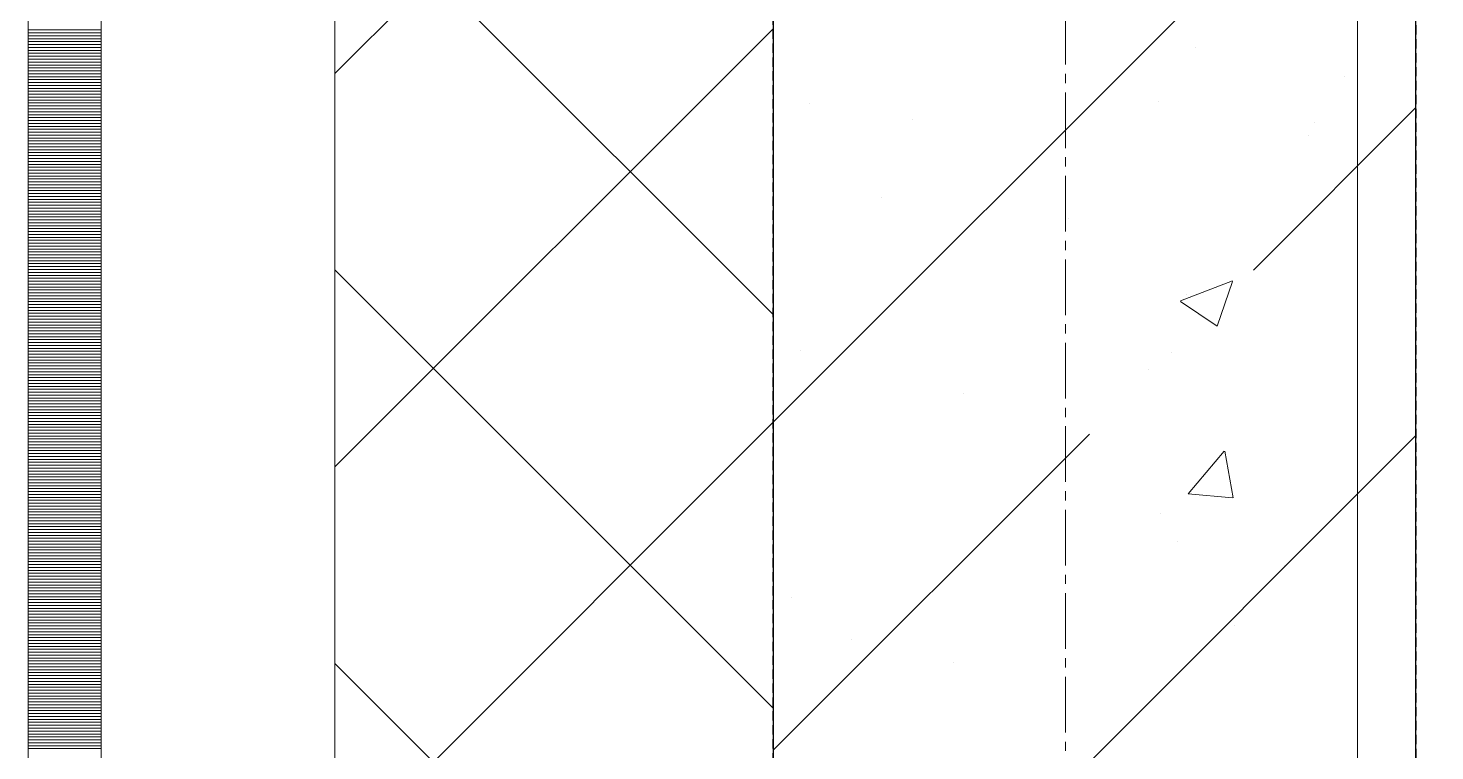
# Model space of a CAD drawing. Header units: millimetres. Extents: x 470010 to 1231400, y -134005 to 421770.
# Drawn here: x 672518.6 to 673000, y -34507.3 to -34259.9 of the extents above; entities that cross this region are included whole.
import ezdxf
from ezdxf.enums import TextEntityAlignment as Align

# ---------------------------------------------------------------- set-up
doc = ezdxf.new("R2010")
doc.units = ezdxf.units.MM
for name, pattern in [('CENTER2', [28.575, 19.05, -3.175, 3.175, -3.175]), ('DASHED', [19.05, 12.7, -6.35]), ('HIDDEN2', [4.7625, 3.175, -1.5875])]:
    doc.linetypes.add(name, pattern=pattern)
doc.layers.get('Defpoints').update_dxf_attribs({"color": 140})
doc.layers.add('АР_Делит', color=120, linetype='Continuous', lineweight=0, plot=False)
for name, color, linetype, lineweight in [('АР_Колонны', 70, 'Continuous', 30), ('АР_Стены ЖБ', 7, 'Continuous', 35), ('АР_Стены ПЕНОблок', 52, 'Continuous', 20), ('АР_Тонкая', 254, 'Continuous', 5), ('АР_Утеплитель', 31, 'Continuous', 0), ('АР_Штриховка', 8, 'Continuous', 0)]:
    doc.layers.add(name, color=color, linetype=linetype, lineweight=lineweight)
doc.layers.add('РД_Оси_100', color=7, linetype='Continuous', lineweight=0, true_color=0x525252)
doc.styles.add('style1', font='ARIALN.TTF')

# ---------------------------------------------------------------- blocks, each defined once
blk = doc.blocks.new('СОШ_2200_АР_ОСИ_М100_28.05.24')
at = {"layer": 'АР_Делит', "color": 251, "linetype": 'DASHED', "true_color": 0x636466}
blk.add_lwpolyline([(114955, 135155), (114955, -355), (93595.036, -355), (93595.036, 13855), (94145, 13855), (94145, 68320), (66055, 68320), (66055, 13857.73), (83455, 13857.73), (83455, -355), (45245, -355), (45245, 13145), (44695, 13145), (44695, 26755), (45245, 26755), (45245, 68320), (20455, 68320), (20455, 26755), (27955, 26755), (27955, 13145), (-355, 13145), (-355, 100855)], dxfattribs=at)
at = {"layer": 'РД_Оси_100', "color": 251, "linetype": 'CENTER2', "true_color": 0x636466}
blk.add_line((0, -6155), (0, 139938.679), dxfattribs=at)
blk = doc.blocks.new('A$C9108343f')
at = {"layer": 'АР_Колонны', "color": 18, "linetype": 'HIDDEN2', "lineweight": 25, "true_color": 0x000000}
for p, q in [((7054.96, 65455), (7054.96, 66355)), ((7274.96, 66355), (7274.96, 65455))]:
    blk.add_line(p, q, dxfattribs=at)
at = {"layer": 'АР_Колонны', "color": 18, "linetype": 'Continuous', "lineweight": 15, "true_color": 0x000000}
for p, q in [((7054.96, 66355), (7054.96, 65455)), ((7054.96, 66355), (7054.96, 65455)), ((7274.96, 65455), (7274.96, 66355)), ((7274.96, 65455), (7274.96, 66355))]:
    blk.add_line(p, q, dxfattribs=at)
at = {"layer": 'АР_Стены ЖБ', "color": 18, "linetype": 'Continuous', "lineweight": 30, "true_color": 0x000000}
for p, q in [((7054.96, 66355), (7054.96, 65455)), ((7274.96, 65455), (7274.96, 66355))]:
    blk.add_line(p, q, dxfattribs=at)
at = {"layer": 'АР_Стены ПЕНОблок', "color": 18, "linetype": 'Continuous', "lineweight": 20, "true_color": 0x000000}
for p, q in [((7054.96, 97555), (7054.96, 21355)), ((7254.96, 21355), (7254.96, 97555))]:
    blk.add_line(p, q, dxfattribs=at)
at = {"layer": 'АР_Тонкая', "color": 18, "linetype": 'Continuous', "lineweight": 5, "true_color": 0x000000}
for p, q in [((6799.96, 97555), (6799.96, 21355)), ((6824.96, 97555), (6824.96, 21355)), ((6824.96, 21355), (6824.96, 97555)), ((6904.96, 21355), (6904.96, 97555))]:
    blk.add_line(p, q, dxfattribs=at)
at = {"layer": 'АР_Утеплитель', "color": 18, "linetype": 'Continuous', "lineweight": 0, "true_color": 0x000000}
for p, q in [((6904.96, 97555), (6904.96, 21355)), ((7054.96, 21355), (7054.96, 97555))]:
    blk.add_line(p, q, dxfattribs=at)
at = {"layer": 'АР_Штриховка', "color": 18, "linetype": 'Continuous', "lineweight": 0, "true_color": 0x000000}
for p, q in [((6904.96, 66090.87), (7054.96, 66240.87)), ((7054.96, 66008.3), (6904.96, 66158.3)), ((6799.96, 66105.75), (6824.96, 66105.75)), ((6799.96, 66104.75), (6824.96, 66104.75)), ((6799.96, 66103.75), (6824.96, 66103.75)), ((6799.96, 66102.75), (6824.96, 66102.75)), ((6904.96, 65956.16), (7054.96, 66106.16)), ((6799.96, 66101.75), (6824.96, 66101.75)), ((6799.96, 66100.75), (6824.96, 66100.75)), ((6799.96, 66099.75), (6824.96, 66099.75)), ((6799.96, 66098.75), (6824.96, 66098.75)), ((6799.96, 66097.75), (6824.96, 66097.75)), ((7199.44, 66099.66), (7199.44, 66099.66)), ((6799.96, 66096.75), (6824.96, 66096.75)), ((6799.96, 66095.75), (6824.96, 66095.75)), ((6799.96, 66094.75), (6824.96, 66094.75)), ((6799.96, 66093.75), (6824.96, 66093.75)), ((6799.96, 66092.75), (6824.96, 66092.75)), ((6799.96, 66091.75), (6824.96, 66091.75)), ((6799.96, 66090.75), (6824.96, 66090.75)), ((6799.96, 66089.75), (6824.96, 66089.75)), ((6799.96, 66088.75), (6824.96, 66088.75)), ((6799.96, 66087.75), (6824.96, 66087.75)), ((7250.36, 66089.7), (7250.36, 66089.7)), ((6799.96, 66086.75), (6824.96, 66086.75)), ((6799.96, 66085.75), (6824.96, 66085.75)), ((6799.96, 66084.75), (6824.96, 66084.75)), ((6799.96, 66083.75), (6824.96, 66083.75)), ((6799.96, 66082.75), (6824.96, 66082.75)), ((6799.96, 66081.75), (6824.96, 66081.75)), ((6799.96, 66080.75), (6824.96, 66080.75)), ((6799.96, 66079.75), (6824.96, 66079.75)), ((6799.96, 66078.75), (6824.96, 66078.75)), ((7067.51, 66080.62), (7067.51, 66080.62)), ((7186.78, 66081.33), (7186.78, 66081.33)), ((6799.96, 66077.75), (6824.96, 66077.75)), ((6799.96, 66076.75), (6824.96, 66076.75)), ((6799.96, 66075.75), (6824.96, 66075.75)), ((6799.96, 66074.75), (6824.96, 66074.75)), ((6799.96, 66073.75), (6824.96, 66073.75)), ((7102.63, 66075.2), (7102.63, 66075.2)), ((7240.32, 66073.92), (7240.32, 66073.92)), ((6799.96, 66072.75), (6824.96, 66072.75)), ((6799.96, 66071.75), (6824.96, 66071.75)), ((6799.96, 66070.75), (6824.96, 66070.75)), ((6799.96, 66069.75), (6824.96, 66069.75)), ((6799.96, 66068.75), (6824.96, 66068.75)), ((7238.22, 66069.47), (7238.22, 66069.47)), ((6799.96, 66067.75), (6824.96, 66067.75)), ((6799.96, 66066.75), (6824.96, 66066.75)), ((6799.96, 66065.75), (6824.96, 66065.75)), ((6799.96, 66064.75), (6824.96, 66064.75)), ((6799.96, 66063.75), (6824.96, 66063.75)), ((6799.96, 66062.75), (6824.96, 66062.75)), ((6799.96, 66061.75), (6824.96, 66061.75)), ((6799.96, 66060.75), (6824.96, 66060.75)), ((6799.96, 66059.75), (6824.96, 66059.75)), ((6799.96, 66058.75), (6824.96, 66058.75)), ((6799.96, 66057.75), (6824.96, 66057.75)), ((6799.96, 66056.75), (6824.96, 66056.75)), ((6799.96, 66055.75), (6824.96, 66055.75)), ((6799.96, 66054.75), (6824.96, 66054.75)), ((6799.96, 66053.75), (6824.96, 66053.75)), ((6799.96, 66052.75), (6824.96, 66052.75)), ((6799.96, 66051.75), (6824.96, 66051.75)), ((6799.96, 66050.75), (6824.96, 66050.75)), ((6799.96, 66049.75), (6824.96, 66049.75)), ((6799.96, 66048.75), (6824.96, 66048.75)), ((6799.96, 66047.75), (6824.96, 66047.75)), ((6799.96, 66046.75), (6824.96, 66046.75)), ((6799.96, 66045.75), (6824.96, 66045.75)), ((6799.96, 66044.75), (6824.96, 66044.75)), ((7092.19, 66048.5), (7092.19, 66048.5)), ((6799.96, 66043.75), (6824.96, 66043.75)), ((6799.96, 66042.75), (6824.96, 66042.75)), ((6799.96, 66041.75), (6824.96, 66041.75)), ((6799.96, 66040.75), (6824.96, 66040.75)), ((6799.96, 66039.75), (6824.96, 66039.75)), ((7156.19, 66041.08), (7156.19, 66041.08)), ((6799.96, 66038.75), (6824.96, 66038.75)), ((6799.96, 66037.75), (6824.96, 66037.75)), ((6799.96, 66036.75), (6824.96, 66036.75)), ((6799.96, 66035.75), (6824.96, 66035.75)), ((6799.96, 66034.75), (6824.96, 66034.75)), ((6799.96, 66033.75), (6824.96, 66033.75)), ((6799.96, 66032.75), (6824.96, 66032.75)), ((6799.96, 66031.75), (6824.96, 66031.75)), ((6799.96, 66030.75), (6824.96, 66030.75)), ((6799.96, 66029.75), (6824.96, 66029.75)), ((6799.96, 66028.75), (6824.96, 66028.75)), ((6799.96, 66027.75), (6824.96, 66027.75)), ((6799.96, 66026.75), (6824.96, 66026.75)), ((6799.96, 66025.75), (6824.96, 66025.75)), ((6799.96, 66024.75), (6824.96, 66024.75)), ((6799.96, 66023.75), (6824.96, 66023.75)), ((6799.96, 66022.75), (6824.96, 66022.75)), ((6799.96, 66021.75), (6824.96, 66021.75)), ((6799.96, 66020.75), (6824.96, 66020.75)), ((7054.96, 65873.6), (6904.96, 66023.6)), ((6799.96, 66019.75), (6824.96, 66019.75)), ((6799.96, 66018.75), (6824.96, 66018.75)), ((6799.96, 66017.75), (6824.96, 66017.75)), ((6799.96, 66016.75), (6824.96, 66016.75)), ((6799.96, 66015.75), (6824.96, 66015.75)), ((7194.39, 66012.99), (7212.18, 66019.82)), ((7206.97, 66004.32), (7212.12, 66019.67)), ((6799.96, 66014.75), (6824.96, 66014.75)), ((6799.96, 66013.75), (6824.96, 66013.75)), ((6799.96, 66012.75), (6824.96, 66012.75)), ((6799.96, 66011.75), (6824.96, 66011.75)), ((6799.96, 66010.75), (6824.96, 66010.75)), ((7194.32, 66012.85), (7206.96, 66004.32)), ((7196.35, 66015.1), (7196.35, 66015.1)), ((6799.96, 66009.75), (6824.96, 66009.75)), ((6799.96, 66008.75), (6824.96, 66008.75)), ((6799.96, 66007.75), (6824.96, 66007.75)), ((6799.96, 66006.75), (6824.96, 66006.75)), ((6799.96, 66005.75), (6824.96, 66005.75)), ((6799.96, 66004.75), (6824.96, 66004.75)), ((6799.96, 66003.75), (6824.96, 66003.75)), ((6799.96, 66002.75), (6824.96, 66002.75)), ((6799.96, 66001.75), (6824.96, 66001.75)), ((6799.96, 66000.75), (6824.96, 66000.75)), ((6799.96, 65999.75), (6824.96, 65999.75)), ((6799.96, 65998.75), (6824.96, 65998.75)), ((6799.96, 65997.75), (6824.96, 65997.75)), ((6799.96, 65996.75), (6824.96, 65996.75)), ((6799.96, 65995.75), (6824.96, 65995.75)), ((6799.96, 65994.75), (6824.96, 65994.75)), ((6799.96, 65993.75), (6824.96, 65993.75)), ((6799.96, 65992.75), (6824.96, 65992.75)), ((6799.96, 65991.75), (6824.96, 65991.75)), ((7064.43, 65996.06), (7064.43, 65996.06)), ((6799.96, 65990.75), (6824.96, 65990.75)), ((6799.96, 65989.75), (6824.96, 65989.75)), ((6799.96, 65988.75), (6824.96, 65988.75)), ((6799.96, 65987.75), (6824.96, 65987.75)), ((6799.96, 65986.75), (6824.96, 65986.75)), ((7183.54, 65989.52), (7183.54, 65989.52)), ((6799.96, 65985.75), (6824.96, 65985.75)), ((6799.96, 65984.75), (6824.96, 65984.75)), ((6799.96, 65983.75), (6824.96, 65983.75)), ((6799.96, 65982.75), (6824.96, 65982.75)), ((6799.96, 65981.75), (6824.96, 65981.75)), ((6799.96, 65980.75), (6824.96, 65980.75)), ((6799.96, 65979.75), (6824.96, 65979.75)), ((6799.96, 65978.75), (6824.96, 65978.75)), ((6799.96, 65977.75), (6824.96, 65977.75)), ((7119.96, 65981.15), (7119.96, 65981.15)), ((6799.96, 65976.75), (6824.96, 65976.75)), ((6799.96, 65975.75), (6824.96, 65975.75)), ((6799.96, 65974.75), (6824.96, 65974.75)), ((6799.96, 65973.75), (6824.96, 65973.75)), ((6799.96, 65972.75), (6824.96, 65972.75)), ((6799.96, 65971.75), (6824.96, 65971.75)), ((6799.96, 65970.75), (6824.96, 65970.75)), ((6799.96, 65969.75), (6824.96, 65969.75)), ((6799.96, 65968.75), (6824.96, 65968.75)), ((6799.96, 65967.75), (6824.96, 65967.75)), ((6904.96, 65821.46), (7054.96, 65971.46)), ((6799.96, 65966.75), (6824.96, 65966.75)), ((6799.96, 65965.75), (6824.96, 65965.75)), ((6799.96, 65964.75), (6824.96, 65964.75)), ((6799.96, 65963.75), (6824.96, 65963.75)), ((6799.96, 65962.75), (6824.96, 65962.75)), ((6799.96, 65961.75), (6824.96, 65961.75)), ((6799.96, 65960.75), (6824.96, 65960.75)), ((6799.96, 65959.75), (6824.96, 65959.75)), ((6799.96, 65958.75), (6824.96, 65958.75)), ((6799.96, 65957.75), (6824.96, 65957.75)), ((7197.03, 65946.93), (7209.28, 65961.52)), ((7212.45, 65945.64), (7209.51, 65961.56)), ((6799.96, 65956.75), (6824.96, 65956.75)), ((6799.96, 65955.75), (6824.96, 65955.75)), ((6799.96, 65954.75), (6824.96, 65954.75)), ((6799.96, 65953.75), (6824.96, 65953.75)), ((6799.96, 65952.75), (6824.96, 65952.75)), ((6799.96, 65951.75), (6824.96, 65951.75)), ((6799.96, 65950.75), (6824.96, 65950.75)), ((6799.96, 65949.75), (6824.96, 65949.75)), ((6799.96, 65948.75), (6824.96, 65948.75)), ((6799.96, 65947.75), (6824.96, 65947.75)), ((6799.96, 65946.75), (6824.96, 65946.75)), ((6799.96, 65945.75), (6824.96, 65945.75)), ((6799.96, 65944.75), (6824.96, 65944.75)), ((6799.96, 65943.75), (6824.96, 65943.75)), ((7197.03, 65946.93), (7212.21, 65945.6)), ((6799.96, 65942.75), (6824.96, 65942.75)), ((6799.96, 65941.75), (6824.96, 65941.75)), ((6799.96, 65940.75), (6824.96, 65940.75)), ((6799.96, 65939.75), (6824.96, 65939.75)), ((6799.96, 65938.75), (6824.96, 65938.75)), ((7187.69, 65940.36), (7187.69, 65940.36)), ((6799.96, 65937.75), (6824.96, 65937.75)), ((6799.96, 65936.75), (6824.96, 65936.75)), ((6799.96, 65935.75), (6824.96, 65935.75)), ((6799.96, 65934.75), (6824.96, 65934.75)), ((6799.96, 65933.75), (6824.96, 65933.75)), ((6799.96, 65932.75), (6824.96, 65932.75)), ((6799.96, 65931.75), (6824.96, 65931.75)), ((6799.96, 65930.75), (6824.96, 65930.75)), ((6799.96, 65929.75), (6824.96, 65929.75)), ((6799.96, 65928.75), (6824.96, 65928.75)), ((7193.26, 65930.55), (7193.26, 65930.55)), ((6799.96, 65927.75), (6824.96, 65927.75)), ((6799.96, 65926.75), (6824.96, 65926.75)), ((6799.96, 65925.75), (6824.96, 65925.75)), ((6799.96, 65924.75), (6824.96, 65924.75)), ((6799.96, 65923.75), (6824.96, 65923.75)), ((6799.96, 65922.75), (6824.96, 65922.75)), ((6799.96, 65921.75), (6824.96, 65921.75)), ((6799.96, 65920.75), (6824.96, 65920.75)), ((6799.96, 65919.75), (6824.96, 65919.75)), ((7229.83, 65922.37), (7229.83, 65922.37)), ((6799.96, 65918.75), (6824.96, 65918.75)), ((6799.96, 65917.75), (6824.96, 65917.75)), ((6799.96, 65916.75), (6824.96, 65916.75)), ((6799.96, 65915.75), (6824.96, 65915.75)), ((6799.96, 65914.75), (6824.96, 65914.75)), ((6799.96, 65913.75), (6824.96, 65913.75)), ((6799.96, 65912.75), (6824.96, 65912.75)), ((6799.96, 65911.75), (6824.96, 65911.75)), ((6799.96, 65910.75), (6824.96, 65910.75)), ((6799.96, 65909.75), (6824.96, 65909.75)), ((7061.34, 65911.51), (7061.34, 65911.51)), ((6799.96, 65908.75), (6824.96, 65908.75)), ((6799.96, 65907.75), (6824.96, 65907.75)), ((6799.96, 65906.75), (6824.96, 65906.75)), ((6799.96, 65905.75), (6824.96, 65905.75)), ((6799.96, 65904.75), (6824.96, 65904.75)), ((6799.96, 65903.75), (6824.96, 65903.75)), ((6799.96, 65902.75), (6824.96, 65902.75)), ((6799.96, 65901.75), (6824.96, 65901.75)), ((6799.96, 65900.75), (6824.96, 65900.75)), ((7212.92, 65902.01), (7212.92, 65902.01)), ((6799.96, 65899.75), (6824.96, 65899.75)), ((6799.96, 65898.75), (6824.96, 65898.75)), ((6799.96, 65897.75), (6824.96, 65897.75)), ((6799.96, 65896.75), (6824.96, 65896.75)), ((6799.96, 65895.75), (6824.96, 65895.75)), ((7081.7, 65896.95), (7081.7, 65896.95)), ((6799.96, 65894.75), (6824.96, 65894.75)), ((6799.96, 65893.75), (6824.96, 65893.75)), ((6799.96, 65892.75), (6824.96, 65892.75)), ((6799.96, 65891.75), (6824.96, 65891.75)), ((6799.96, 65890.75), (6824.96, 65890.75)), ((6799.96, 65889.75), (6824.96, 65889.75)), ((6799.96, 65888.75), (6824.96, 65888.75)), ((6799.96, 65887.75), (6824.96, 65887.75)), ((6799.96, 65886.75), (6824.96, 65886.75)), ((6799.96, 65885.75), (6824.96, 65885.75)), ((7054.96, 65738.89), (6904.96, 65888.89)), ((7116.72, 65889.34), (7116.72, 65889.34)), ((6799.96, 65884.75), (6824.96, 65884.75)), ((6799.96, 65883.75), (6824.96, 65883.75)), ((6799.96, 65882.75), (6824.96, 65882.75)), ((6799.96, 65881.75), (6824.96, 65881.75)), ((6799.96, 65880.75), (6824.96, 65880.75)), ((6799.96, 65879.75), (6824.96, 65879.75)), ((6799.96, 65878.75), (6824.96, 65878.75)), ((6799.96, 65877.75), (6824.96, 65877.75)), ((6799.96, 65876.75), (6824.96, 65876.75)), ((6799.96, 65875.75), (6824.96, 65875.75)), ((6799.96, 65874.75), (6824.96, 65874.75)), ((6799.96, 65873.75), (6824.96, 65873.75)), ((6799.96, 65872.75), (6824.96, 65872.75)), ((6799.96, 65871.75), (6824.96, 65871.75)), ((6799.96, 65870.75), (6824.96, 65870.75)), ((6799.96, 65869.75), (6824.96, 65869.75)), ((6799.96, 65868.75), (6824.96, 65868.75)), ((6799.96, 65867.75), (6824.96, 65867.75)), ((6799.96, 65866.75), (6824.96, 65866.75)), ((6799.96, 65865.75), (6824.96, 65865.75)), ((6799.96, 65864.75), (6824.96, 65864.75)), ((6799.96, 65863.75), (6824.96, 65863.75)), ((6799.96, 65862.75), (6824.96, 65862.75)), ((6799.96, 65861.75), (6824.96, 65861.75)), ((6799.96, 65860.75), (6824.96, 65860.75)), ((6799.96, 65859.75), (6824.96, 65859.75))]:
    blk.add_line(p, q, dxfattribs=at)
at = {"layer": 'АР_Штриховка', "color": 18, "linetype": 'Continuous', "lineweight": 5, "true_color": 0x000000}
for p, q in [((7054.96, 65971.46), (7274.96, 66191.46)), ((7219.31, 66023.56), (7274.96, 66079.21)), ((7191.24, 65995.49), (7191.24, 65995.49)), ((7054.96, 65859.21), (7163.18, 65967.43)), ((7054.96, 65746.95), (7274.96, 65966.95))]:
    blk.add_line(p, q, dxfattribs=at)
at = {"layer": 'РД_Оси_100'}
blk.add_blockref('СОШ_2200_АР_ОСИ_М100_28.05.24', (7154.96, 6755), dxfattribs=at)
at = {"layer": 'Defpoints', "color": 18, "true_color": 0x000000, "style": 'style1'}
for p in [(143949.34, 316089.12), (143974.98, 281639.5), (143890.4, 273244.71), (143839.99, 264276.81), (143967.75, 254892.38), (12251.96, 104178.14), (12382.58, 96023.14)]:
    blk.add_attdef('АР-ПОМЕЩЕНИЕ:НАИМЕНОВАНИЕ', text='', height=100, dxfattribs=at).set_placement(p, align=Align.MIDDLE)
at = {"layer": 'Defpoints', "color": 18, "true_color": 0x000000, "style": 'style1', "flags": 8}
for p in [(143951.3, 279099.09), (143848.34, 269251.11), (143875.33, 260094.25), (144049.74, 250824.7), (163419.28, 238153.36), (155897.46, 237965.97), (183037.2, 237965.97), (143342.94, 237876.19)]:
    blk.add_attdef('АР-ПОМЕЩЕНИЕ:НАИМЕНОВАНИЕ', text='', height=100, dxfattribs=at).set_placement(p, align=Align.MIDDLE)

msp = doc.modelspace()

# ---------------------------------------------------------------- linework, layer by layer
at = {"layer": 'АР_Колонны', "color": 18, "linetype": 'HIDDEN2', "lineweight": 25, "true_color": 0x000000}
for p, q in [((672773.57, -34911.242), (672773.57, -34011.242)), ((672993.57, -34011.242), (672993.57, -34911.242))]:
    msp.add_line(p, q, dxfattribs=at)
at = {"layer": 'АР_Колонны', "color": 18, "linetype": 'Continuous', "lineweight": 15, "true_color": 0x000000}
for p, q in [((672773.57, -34011.242), (672773.57, -34911.242)), ((672773.57, -34011.242), (672773.57, -34911.242)), ((672993.57, -34911.242), (672993.57, -34011.242)), ((672993.57, -34911.242), (672993.57, -34011.242))]:
    msp.add_line(p, q, dxfattribs=at)
at = {"layer": 'АР_Стены ЖБ', "color": 18, "linetype": 'Continuous', "lineweight": 30, "true_color": 0x000000}
for p, q in [((672773.57, -34011.242), (672773.57, -34911.242)), ((672993.57, -34911.242), (672993.57, -34011.242))]:
    msp.add_line(p, q, dxfattribs=at)
at = {"layer": 'АР_Стены ПЕНОблок', "color": 18, "linetype": 'Continuous', "lineweight": 20, "true_color": 0x000000}
for p, q in [((672773.57, -2811.242), (672773.57, -79011.242)), ((672973.57, -79011.242), (672973.57, -2811.242))]:
    msp.add_line(p, q, dxfattribs=at)
at = {"layer": 'АР_Тонкая', "color": 18, "linetype": 'Continuous', "lineweight": 5, "true_color": 0x000000}
for p, q in [((672518.57, -2811.242), (672518.57, -79011.242)), ((672543.57, -2811.242), (672543.57, -79011.242)), ((672543.57, -79011.242), (672543.57, -2811.242)), ((672623.57, -79011.242), (672623.57, -2811.242))]:
    msp.add_line(p, q, dxfattribs=at)
at = {"layer": 'АР_Утеплитель', "color": 18, "linetype": 'Continuous', "lineweight": 0, "true_color": 0x000000}
for p, q in [((672623.57, -2811.242), (672623.57, -79011.242)), ((672773.57, -79011.242), (672773.57, -2811.242))]:
    msp.add_line(p, q, dxfattribs=at)
at = {"layer": 'АР_Штриховка', "color": 18, "linetype": 'Continuous', "lineweight": 0, "true_color": 0x000000}
for p, q in [((672623.57, -34275.374), (672773.57, -34125.374)), ((672773.57, -34357.941), (672623.57, -34207.941)), ((672518.57, -34260.492), (672543.57, -34260.492)), ((672518.57, -34261.492), (672543.57, -34261.492)), ((672623.57, -34410.078), (672773.57, -34260.078)), ((672518.57, -34262.492), (672543.57, -34262.492)), ((672518.57, -34263.492), (672543.57, -34263.492)), ((672518.57, -34264.492), (672543.57, -34264.492)), ((672518.57, -34265.492), (672543.57, -34265.492)), ((672518.57, -34266.492), (672543.57, -34266.492)), ((672518.57, -34267.492), (672543.57, -34267.492)), ((672518.57, -34268.492), (672543.57, -34268.492)), ((672518.57, -34269.492), (672543.57, -34269.492)), ((672518.57, -34270.492), (672543.57, -34270.492)), ((672518.57, -34271.492), (672543.57, -34271.492)), ((672518.57, -34272.492), (672543.57, -34272.492)), ((672518.57, -34273.492), (672543.57, -34273.492)), ((672518.57, -34274.492), (672543.57, -34274.492)), ((672518.57, -34275.492), (672543.57, -34275.492)), ((672518.57, -34276.492), (672543.57, -34276.492)), ((672518.57, -34277.492), (672543.57, -34277.492)), ((672518.57, -34278.492), (672543.57, -34278.492)), ((672518.57, -34279.492), (672543.57, -34279.492)), ((672518.57, -34280.492), (672543.57, -34280.492)), ((672518.57, -34281.492), (672543.57, -34281.492)), ((672518.57, -34282.492), (672543.57, -34282.492)), ((672518.57, -34283.492), (672543.57, -34283.492)), ((672518.57, -34284.492), (672543.57, -34284.492)), ((672518.57, -34285.492), (672543.57, -34285.492)), ((672518.57, -34286.492), (672543.57, -34286.492)), ((672518.57, -34287.492), (672543.57, -34287.492)), ((672518.57, -34288.492), (672543.57, -34288.492)), ((672518.57, -34289.492), (672543.57, -34289.492)), ((672518.57, -34290.492), (672543.57, -34290.492)), ((672518.57, -34291.492), (672543.57, -34291.492)), ((672518.57, -34292.492), (672543.57, -34292.492)), ((672518.57, -34293.492), (672543.57, -34293.492)), ((672518.57, -34294.492), (672543.57, -34294.492)), ((672518.57, -34295.492), (672543.57, -34295.492)), ((672518.57, -34296.492), (672543.57, -34296.492)), ((672518.57, -34297.492), (672543.57, -34297.492)), ((672518.57, -34298.492), (672543.57, -34298.492)), ((672518.57, -34299.492), (672543.57, -34299.492)), ((672518.57, -34300.492), (672543.57, -34300.492)), ((672518.57, -34301.492), (672543.57, -34301.492)), ((672518.57, -34302.492), (672543.57, -34302.492)), ((672518.57, -34303.492), (672543.57, -34303.492)), ((672518.57, -34304.492), (672543.57, -34304.492)), ((672518.57, -34305.492), (672543.57, -34305.492)), ((672518.57, -34306.492), (672543.57, -34306.492)), ((672518.57, -34307.492), (672543.57, -34307.492)), ((672518.57, -34308.492), (672543.57, -34308.492)), ((672518.57, -34309.492), (672543.57, -34309.492)), ((672518.57, -34310.492), (672543.57, -34310.492)), ((672518.57, -34311.492), (672543.57, -34311.492)), ((672518.57, -34312.492), (672543.57, -34312.492)), ((672518.57, -34313.492), (672543.57, -34313.492)), ((672518.57, -34314.492), (672543.57, -34314.492)), ((672518.57, -34315.492), (672543.57, -34315.492)), ((672518.57, -34316.492), (672543.57, -34316.492)), ((672518.57, -34317.492), (672543.57, -34317.492)), ((672518.57, -34318.492), (672543.57, -34318.492)), ((672518.57, -34319.492), (672543.57, -34319.492)), ((672518.57, -34320.492), (672543.57, -34320.492)), ((672518.57, -34321.492), (672543.57, -34321.492)), ((672518.57, -34322.492), (672543.57, -34322.492)), ((672518.57, -34323.492), (672543.57, -34323.492)), ((672518.57, -34324.492), (672543.57, -34324.492)), ((672518.57, -34325.492), (672543.57, -34325.492)), ((672518.57, -34326.492), (672543.57, -34326.492)), ((672518.57, -34327.492), (672543.57, -34327.492)), ((672518.57, -34328.492), (672543.57, -34328.492)), ((672518.57, -34329.492), (672543.57, -34329.492)), ((672518.57, -34330.492), (672543.57, -34330.492)), ((672518.57, -34331.492), (672543.57, -34331.492)), ((672518.57, -34332.492), (672543.57, -34332.492)), ((672518.57, -34333.492), (672543.57, -34333.492)), ((672518.57, -34334.492), (672543.57, -34334.492)), ((672518.57, -34335.492), (672543.57, -34335.492)), ((672518.57, -34336.492), (672543.57, -34336.492)), ((672518.57, -34337.492), (672543.57, -34337.492)), ((672518.57, -34338.492), (672543.57, -34338.492)), ((672518.57, -34339.492), (672543.57, -34339.492)), ((672518.57, -34340.492), (672543.57, -34340.492)), ((672518.57, -34341.492), (672543.57, -34341.492)), ((672518.57, -34342.492), (672543.57, -34342.492)), ((672518.57, -34343.492), (672543.57, -34343.492)), ((672773.57, -34492.645), (672623.57, -34342.645)), ((672518.57, -34344.492), (672543.57, -34344.492)), ((672518.57, -34345.492), (672543.57, -34345.492)), ((672518.57, -34346.492), (672543.57, -34346.492)), ((672518.57, -34347.492), (672543.57, -34347.492)), ((672518.57, -34348.492), (672543.57, -34348.492)), ((672913.003, -34353.249), (672930.788, -34346.422)), ((672925.585, -34361.923), (672930.735, -34346.574)), ((672518.57, -34349.492), (672543.57, -34349.492)), ((672518.57, -34350.492), (672543.57, -34350.492)), ((672518.57, -34351.492), (672543.57, -34351.492)), ((672518.57, -34352.492), (672543.57, -34352.492)), ((672912.936, -34353.396), (672925.571, -34361.919)), ((672518.57, -34353.492), (672543.57, -34353.492)), ((672518.57, -34354.492), (672543.57, -34354.492)), ((672518.57, -34355.492), (672543.57, -34355.492)), ((672518.57, -34356.492), (672543.57, -34356.492)), ((672518.57, -34357.492), (672543.57, -34357.492)), ((672518.57, -34358.492), (672543.57, -34358.492)), ((672518.57, -34359.492), (672543.57, -34359.492)), ((672518.57, -34360.492), (672543.57, -34360.492)), ((672518.57, -34361.492), (672543.57, -34361.492)), ((672518.57, -34362.492), (672543.57, -34362.492)), ((672518.57, -34363.492), (672543.57, -34363.492)), ((672518.57, -34364.492), (672543.57, -34364.492)), ((672518.57, -34365.492), (672543.57, -34365.492)), ((672518.57, -34366.492), (672543.57, -34366.492)), ((672518.57, -34367.492), (672543.57, -34367.492)), ((672518.57, -34368.492), (672543.57, -34368.492)), ((672518.57, -34369.492), (672543.57, -34369.492)), ((672518.57, -34370.492), (672543.57, -34370.492)), ((672518.57, -34371.492), (672543.57, -34371.492)), ((672518.57, -34372.492), (672543.57, -34372.492)), ((672518.57, -34373.492), (672543.57, -34373.492)), ((672518.57, -34374.492), (672543.57, -34374.492)), ((672518.57, -34375.492), (672543.57, -34375.492)), ((672518.57, -34376.492), (672543.57, -34376.492)), ((672518.57, -34377.492), (672543.57, -34377.492)), ((672518.57, -34378.492), (672543.57, -34378.492)), ((672518.57, -34379.492), (672543.57, -34379.492)), ((672518.57, -34380.492), (672543.57, -34380.492)), ((672518.57, -34381.492), (672543.57, -34381.492)), ((672518.57, -34382.492), (672543.57, -34382.492)), ((672518.57, -34383.492), (672543.57, -34383.492)), ((672518.57, -34384.492), (672543.57, -34384.492)), ((672518.57, -34385.492), (672543.57, -34385.492)), ((672518.57, -34386.492), (672543.57, -34386.492)), ((672518.57, -34387.492), (672543.57, -34387.492)), ((672518.57, -34388.492), (672543.57, -34388.492)), ((672518.57, -34389.492), (672543.57, -34389.492)), ((672518.57, -34390.492), (672543.57, -34390.492)), ((672518.57, -34391.492), (672543.57, -34391.492)), ((672518.57, -34392.492), (672543.57, -34392.492)), ((672518.57, -34393.492), (672543.57, -34393.492)), ((672518.57, -34394.492), (672543.57, -34394.492)), ((672518.57, -34395.492), (672543.57, -34395.492)), ((672518.57, -34396.492), (672543.57, -34396.492)), ((672623.57, -34544.782), (672773.57, -34394.782)), ((672518.57, -34397.492), (672543.57, -34397.492)), ((672518.57, -34398.492), (672543.57, -34398.492)), ((672518.57, -34399.492), (672543.57, -34399.492)), ((672518.57, -34400.492), (672543.57, -34400.492)), ((672518.57, -34401.492), (672543.57, -34401.492)), ((672518.57, -34402.492), (672543.57, -34402.492)), ((672518.57, -34403.492), (672543.57, -34403.492)), ((672518.57, -34404.492), (672543.57, -34404.492)), ((672518.57, -34405.492), (672543.57, -34405.492)), ((672915.644, -34419.312), (672927.889, -34404.719)), ((672931.058, -34420.602), (672928.121, -34404.681)), ((672518.57, -34406.492), (672543.57, -34406.492)), ((672518.57, -34407.492), (672543.57, -34407.492)), ((672518.57, -34408.492), (672543.57, -34408.492)), ((672518.57, -34409.492), (672543.57, -34409.492)), ((672518.57, -34410.492), (672543.57, -34410.492)), ((672518.57, -34411.492), (672543.57, -34411.492)), ((672518.57, -34412.492), (672543.57, -34412.492)), ((672518.57, -34413.492), (672543.57, -34413.492)), ((672518.57, -34414.492), (672543.57, -34414.492)), ((672518.57, -34415.492), (672543.57, -34415.492)), ((672518.57, -34416.492), (672543.57, -34416.492)), ((672518.57, -34417.492), (672543.57, -34417.492)), ((672518.57, -34418.492), (672543.57, -34418.492)), ((672518.57, -34419.492), (672543.57, -34419.492)), ((672518.57, -34420.492), (672543.57, -34420.492)), ((672915.643, -34419.317), (672930.825, -34420.645)), ((672518.57, -34421.492), (672543.57, -34421.492)), ((672518.57, -34422.492), (672543.57, -34422.492)), ((672518.57, -34423.492), (672543.57, -34423.492)), ((672518.57, -34424.492), (672543.57, -34424.492)), ((672518.57, -34425.492), (672543.57, -34425.492)), ((672518.57, -34426.492), (672543.57, -34426.492)), ((672518.57, -34427.492), (672543.57, -34427.492)), ((672518.57, -34428.492), (672543.57, -34428.492)), ((672518.57, -34429.492), (672543.57, -34429.492)), ((672518.57, -34430.492), (672543.57, -34430.492)), ((672518.57, -34431.492), (672543.57, -34431.492)), ((672518.57, -34432.492), (672543.57, -34432.492)), ((672518.57, -34433.492), (672543.57, -34433.492)), ((672518.57, -34434.492), (672543.57, -34434.492)), ((672518.57, -34435.492), (672543.57, -34435.492)), ((672518.57, -34436.492), (672543.57, -34436.492)), ((672518.57, -34437.492), (672543.57, -34437.492)), ((672518.57, -34438.492), (672543.57, -34438.492)), ((672518.57, -34439.492), (672543.57, -34439.492)), ((672518.57, -34440.492), (672543.57, -34440.492)), ((672518.57, -34441.492), (672543.57, -34441.492)), ((672518.57, -34442.492), (672543.57, -34442.492)), ((672518.57, -34443.492), (672543.57, -34443.492)), ((672518.57, -34444.492), (672543.57, -34444.492)), ((672518.57, -34445.492), (672543.57, -34445.492)), ((672518.57, -34446.492), (672543.57, -34446.492)), ((672518.57, -34447.492), (672543.57, -34447.492)), ((672518.57, -34448.492), (672543.57, -34448.492)), ((672518.57, -34449.492), (672543.57, -34449.492)), ((672518.57, -34450.492), (672543.57, -34450.492)), ((672518.57, -34451.492), (672543.57, -34451.492)), ((672518.57, -34452.492), (672543.57, -34452.492)), ((672518.57, -34453.492), (672543.57, -34453.492)), ((672518.57, -34454.492), (672543.57, -34454.492)), ((672518.57, -34455.492), (672543.57, -34455.492)), ((672518.57, -34456.492), (672543.57, -34456.492)), ((672518.57, -34457.492), (672543.57, -34457.492)), ((672518.57, -34458.492), (672543.57, -34458.492)), ((672518.57, -34459.492), (672543.57, -34459.492)), ((672518.57, -34460.492), (672543.57, -34460.492)), ((672518.57, -34461.492), (672543.57, -34461.492)), ((672518.57, -34462.492), (672543.57, -34462.492)), ((672518.57, -34463.492), (672543.57, -34463.492)), ((672518.57, -34464.492), (672543.57, -34464.492)), ((672518.57, -34465.492), (672543.57, -34465.492)), ((672518.57, -34466.492), (672543.57, -34466.492)), ((672518.57, -34467.492), (672543.57, -34467.492)), ((672518.57, -34468.492), (672543.57, -34468.492)), ((672518.57, -34469.492), (672543.57, -34469.492)), ((672518.57, -34470.492), (672543.57, -34470.492)), ((672518.57, -34471.492), (672543.57, -34471.492)), ((672518.57, -34472.492), (672543.57, -34472.492)), ((672518.57, -34473.492), (672543.57, -34473.492)), ((672518.57, -34474.492), (672543.57, -34474.492)), ((672518.57, -34475.492), (672543.57, -34475.492)), ((672518.57, -34476.492), (672543.57, -34476.492)), ((672518.57, -34477.492), (672543.57, -34477.492)), ((672518.57, -34478.492), (672543.57, -34478.492)), ((672773.57, -34627.348), (672623.57, -34477.348)), ((672518.57, -34479.492), (672543.57, -34479.492)), ((672518.57, -34480.492), (672543.57, -34480.492)), ((672518.57, -34481.492), (672543.57, -34481.492)), ((672518.57, -34482.492), (672543.57, -34482.492)), ((672518.57, -34483.492), (672543.57, -34483.492)), ((672518.57, -34484.492), (672543.57, -34484.492)), ((672518.57, -34485.492), (672543.57, -34485.492)), ((672518.57, -34486.492), (672543.57, -34486.492)), ((672518.57, -34487.492), (672543.57, -34487.492)), ((672518.57, -34488.492), (672543.57, -34488.492)), ((672518.57, -34489.492), (672543.57, -34489.492)), ((672518.57, -34490.492), (672543.57, -34490.492)), ((672518.57, -34491.492), (672543.57, -34491.492)), ((672518.57, -34492.492), (672543.57, -34492.492)), ((672518.57, -34493.492), (672543.57, -34493.492)), ((672518.57, -34494.492), (672543.57, -34494.492)), ((672518.57, -34495.492), (672543.57, -34495.492)), ((672518.57, -34496.492), (672543.57, -34496.492)), ((672518.57, -34497.492), (672543.57, -34497.492)), ((672518.57, -34498.492), (672543.57, -34498.492)), ((672518.57, -34499.492), (672543.57, -34499.492)), ((672518.57, -34500.492), (672543.57, -34500.492)), ((672518.57, -34501.492), (672543.57, -34501.492)), ((672518.57, -34502.492), (672543.57, -34502.492)), ((672518.57, -34503.492), (672543.57, -34503.492)), ((672518.57, -34504.492), (672543.57, -34504.492)), ((672518.57, -34505.492), (672543.57, -34505.492)), ((672518.57, -34506.492), (672543.57, -34506.492))]:
    msp.add_line(p, q, dxfattribs=at)
at = {"layer": 'АР_Штриховка', "color": 18, "linetype": 'Continuous', "lineweight": 5, "true_color": 0x000000}
for p, q in [((672773.57, -34394.782), (672993.57, -34174.782)), ((672937.92, -34342.685), (672993.57, -34287.035)), ((672773.57, -34507.035), (672881.793, -34398.812)), ((672773.57, -34619.288), (672993.57, -34399.288))]:
    msp.add_line(p, q, dxfattribs=at)

# ---------------------------------------------------------------- block references
msp.add_blockref('A$C9108343f', (665718.612, -100366.242))
at = {"layer": 'РД_Оси_100'}
msp.add_blockref('СОШ_2200_АР_ОСИ_М100_28.05.24', (672873.57, -93611.242), dxfattribs=at)

doc.saveas('drawing.dxf')
